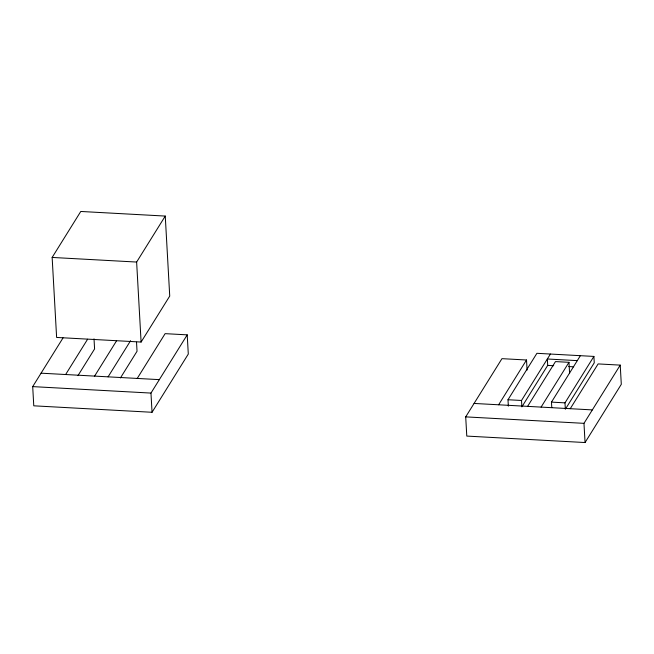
<?xml version="1.0" encoding="UTF-8"?>
<svg xmlns="http://www.w3.org/2000/svg" width="654" height="654" viewBox="0 0 654 654"><rect width="100%" height="100%" fill="white"/><g stroke="black" fill="none" stroke-linecap="round" stroke-linejoin="round"><path stroke-width="0.98" d="M52.148 257.439L80.777 211.463L165.258 216.073L169.729 296.074L141.1 342.05L56.62 337.439L52.148 257.439L136.629 262.05L165.258 216.073M137.234 378.437L165.119 333.654L187.216 334.856L188.295 354.059L152.047 412.282L33.771 405.815L32.7 386.612L63.054 337.873M65.629 374.521L87.611 339.213M77.957 375.633L94.585 348.942L94.021 338.837M94.593 376.107L116.575 340.791M108.082 376.843L130.604 340.669M120.418 377.955L137.038 351.255L136.531 342.165M152.047 412.282L150.968 393.079L187.216 334.856M570.247 408.701L598.124 363.918L620.229 365.12L621.3 384.323L585.052 442.537L466.784 436.079L465.705 416.876L501.953 358.662L526.519 360.002L527.083 370.107M498.634 404.785L526.519 360.002M508.346 406.142L507.994 399.741L536.909 353.307L593.897 356.422L594.257 362.815L565.342 409.257L564.991 402.856L593.897 356.422M577.302 360.632L547.341 358.997L547.7 365.39L521.867 406.878L521.508 400.477L550.423 354.043M527.598 406.371L555.483 361.588L568.972 362.324L569.593 373.434M541.087 407.107L568.972 362.324M551.78 407.606L551.469 402.12L580.384 355.678M585.052 442.537L583.973 423.342L620.229 365.12M547.7 365.39L553.693 365.717M568.669 366.542L573.664 366.812M41.063 373.181L159.339 379.639M507.994 399.741L521.508 400.477M551.469 402.12L564.991 402.856M474.076 403.444L592.344 409.903M32.7 386.612L150.968 393.079M465.705 416.876L583.973 423.342M136.629 262.05L141.1 342.05"/></g></svg>
